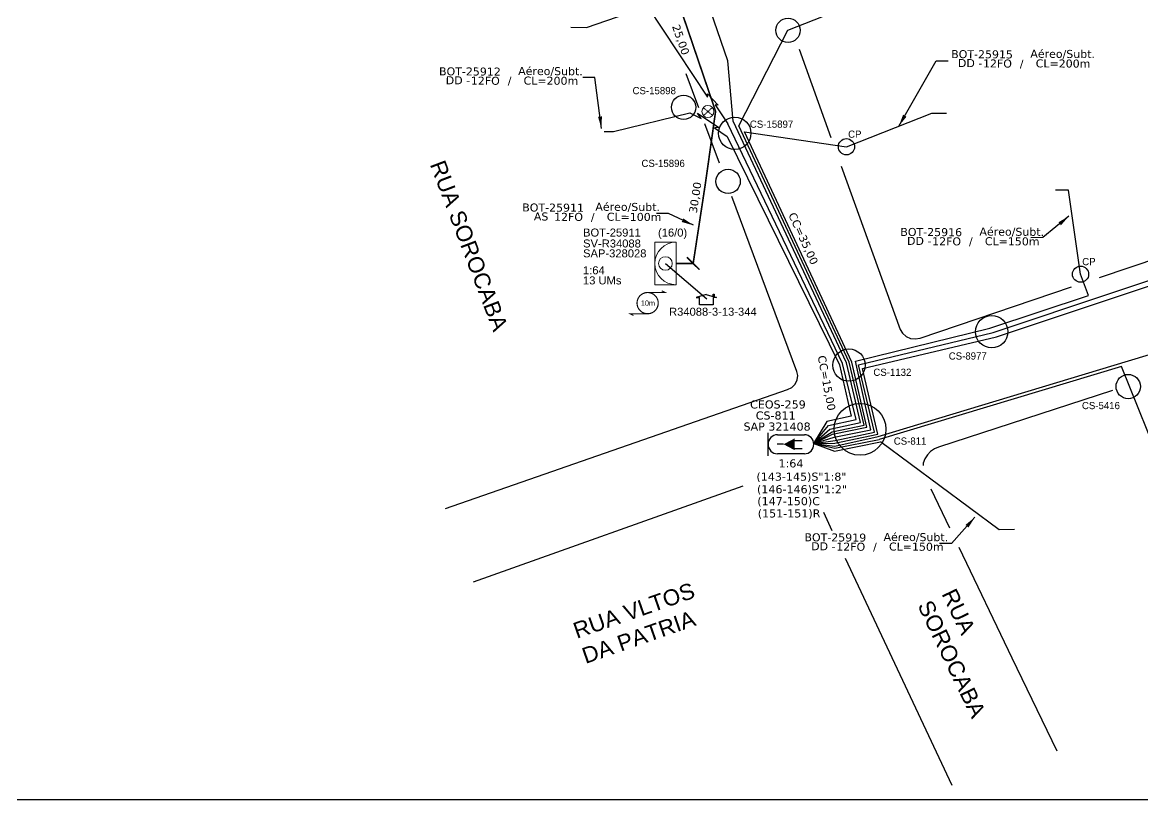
# Model space of a CAD drawing. Header units: metres. Extents: x -1286 to -445, y -500 to 94.
# Drawn here: x -930.6 to -650.6, y -499.8 to -305.6 of the extents above; entities that cross this region are included whole.
import ezdxf
from ezdxf.enums import TextEntityAlignment as Align

# ---------------------------------------------------------------- set-up
doc = ezdxf.new("R2010")
doc.units = ezdxf.units.M
doc.linetypes.add('PHANTOM2', pattern=[1.25, 0.625, -0.125, 0.125, -0.125, 0.125, -0.125])
for name, color, linetype in [('10.1-Caixas Subterrâneas', 5, 'Continuous'), ('20.4-CEOS', 1, 'Continuous'), ('CAP a instalar', 1, 'Continuous'), ('celulas gpon', 7, 'Continuous'), ('Folga', 1, 'Continuous'), ('label_cabos', 7, 'Continuous'), ('Legenda', 1, 'Continuous'), ('locais legendas', 7, 'Continuous'), ('QUADRA', 7, 'Continuous')]:
    doc.layers.add(name, color=color, linetype=linetype)
for name, color, linetype, lineweight in [('10.4-Postes', 1, 'Continuous', 0), ("20.0-LEGENDA DOS CDO'S", 1, 'Continuous', 0), ('20.1-CDO_INTERIOR', 1, 'Continuous', 0), ('20.6-CORDOALHA_SUPORTE', 7, 'Continuous', 25), ('Segmento Logradouro Texto', 238, 'Continuous', 0)]:
    doc.layers.add(name, color=color, linetype=linetype, lineweight=lineweight)
doc.layers.add('EXTRA', color=50, linetype='Continuous', plot=False)
doc.styles.add('ARIAL', font='arial.ttf')
doc.styles.add('DIGICADE', font='arial.ttf')
doc.styles.add('siredit', font='verdana.ttf')
doc.linetypes.add('FENCELINE1', pattern='A,0.25,-0.1,[133,ltypeshp.shx,S=0.1,R=0,X=-0.1,Y=0],-0.1,1', length=1.45)
doc.dimstyles.new('CC', dxfattribs={"dimtxt": 0.8, "dimasz": 2, "dimexe": 0.18, "dimexo": 0.0625, "dimgap": 0.09, "dimtad": 0, "dimdec": 0, "dimrnd": 1, "dimzin": 0, "dimdsep": 46, "dimtxsty": 'siredit', "dimblk": 'NONE', "dimcen": 0, "dimse1": 1, "dimse2": 1, "dimsd1": 1, "dimsd2": 1, "dimclrt": 7, "dimadec": 0, "dimazin": 0, "dimtfac": 1, "dimtdec": 0, "dimtofl": 0, "dimtmove": 0, "dimatfit": 3, "dimfxl": 0, "dimtolj": 1, "dimtzin": 0, "dimarcsym": 0})

# ---------------------------------------------------------------- blocks, each defined once
blk = doc.blocks.new('MANHOLE_MS')
at = {"linetype": 'Continuous'}
blk.add_circle((-0.00000001, 0), 0.00001012, dxfattribs=at)
blk = doc.blocks.new('SURVEY_SURVEY')
for p, q in [((0, 0.0000127), (-0.0000126, 0.000009)), ((-0.0000126, 0.000009), (-0.0000086, 0.000009)), ((-0.0000086, 0), (-0.0000086, 0.000009)), ((0.0000086, 0), (-0.0000086, 0)), ((0, 0.0000127), (0.0000126, 0.000009)), ((0.0000084, 0.0000132), (0.0000098, 0.0000132)), ((0.0000084, 0.0000103), (0.0000084, 0.0000132)), ((0.0000126, 0.000009), (0.0000086, 0.000009)), ((0.0000086, 0.000009), (0.0000086, 0)), ((0.0000098, 0.0000132), (0.0000098, 0.0000099))]:
    blk.add_line(p, q)
blk = doc.blocks.new('LEGENDA DOS CABOS')
at = {"layer": 'EXTRA', "color": 0, "style": 'siredit'}
for tag, p in [('ID', (4.6, 0.97)), ('XX', (9.03, 0.97))]:
    blk.add_attdef(tag, text='', height=0.48, rotation=359.69, dxfattribs=at).set_placement(p, align=Align.MIDDLE_CENTER)
at = {"layer": 'Legenda', "color": 0, "style": 'siredit'}
for tag, p in [('TIPO_CABO', (1.31, 0)), ('CABO', (4.69, -0.05)), ('/', (6.81, -0.05)), ('METROS', (10.03, -0.05))]:
    blk.add_attdef(tag, text='', height=0.8, rotation=359.69, dxfattribs=at).set_placement(p, align=Align.MIDDLE_CENTER)
blk = doc.blocks.new('_None')
blk = doc.blocks.new('A$C07E14978')
at = {"layer": 'Folga', "color": 0, "const_width": 0.146}
blk.add_lwpolyline([(2.23, 2.92, 1.000012), (2.23, 0.28, 0.999978)], format="xyb", close=True, dxfattribs=at)
at = {"layer": 'Folga', "color": 0, "const_width": 0.137}
for points in [[(2.23, 2.92), (4.42, 2.92), (3.98, 3.13)], [(2.23, 0.28), (0.03, 0.28), (0.47, 0.06)]]:
    blk.add_lwpolyline(points, dxfattribs=at)
at = {"layer": 'Folga', "color": 0}
blk.add_text('10m', height=0.659, dxfattribs=at).set_placement((1.38, 1.27))

msp = doc.modelspace()

# ---------------------------------------------------------------- linework, layer by layer
msp.add_lwpolyline([(-1286.07, -499.81), (-445.07, -499.81), (-445.07, 94.19), (-1286.07, 94.19)], close=True)
at = {"color": 4}
msp.add_lwpolyline([(-769.83, -365.81), (-759.45, -374.63)], dxfattribs=at)
at = {"color": 7, "const_width": 0.4}
msp.add_lwpolyline([(-764.47, -364.27), (-761.32, -367.35)], dxfattribs=at)
at = {"layer": '10.4-Postes', "color": 1, "linetype": 'PHANTOM2'}
for points in [[(-760.38, -326.88), (-758.03, -328.79)], [(-758.1, -326.81), (-760.31, -328.86)]]:
    msp.add_lwpolyline(points, dxfattribs=at)
at = {"layer": '10.4-Postes', "color": 1}
msp.add_circle((-759.21, -327.83), 1.51, dxfattribs=at)
msp.add_circle((-759.21, -327.83), 1.51, dxfattribs=at)
at = {"layer": '20.1-CDO_INTERIOR', "color": 1, "lineweight": 18}
msp.add_lwpolyline([(-772.48, -371.13), (-772.49, -360.5), (-767.17, -360.5), (-767.17, -371.12)], close=True, dxfattribs=at)
msp.add_circle((-769.83, -365.81), 1.7, dxfattribs=at)
msp.add_arc((-767.17, -365.81), 5.31, 90.0276, 270.0276, dxfattribs=at)
at = {"layer": '20.4-CEOS', "color": 5}
for p, q in [((-741.81, -408.62), (-735.12, -408.62)), ((-735.12, -413.38), (-741.81, -413.38))]:
    msp.add_line(p, q, dxfattribs=at)
for points in [[(-744.19, -413.87), (-744.19, -408.13)], [(-740.31, -411), (-741.92, -411)], [(-737.67, -410.05), (-735.64, -410.05)], [(-737.67, -412.04), (-735.64, -412.04)]]:
    msp.add_lwpolyline(points, dxfattribs=at)
msp.add_lwpolyline([(-740.31, -411, 0, 2.94, 0), (-737.55, -411, 2.94, 2.94, 0)], format="xyseb", dxfattribs=at)
for centre, start, end in [((-741.81, -411), 90, 270), ((-735.12, -411), 270, 90)]:
    msp.add_arc(centre, 2.38, start, end, dxfattribs=at)
at = {"layer": 'CAP a instalar', "color": 170, "ltscale": 50}
for points in [[(-754.23, -315.13), (-777.22, -248.36)], [(-732.75, -410.76), (-728.72, -407.19), (-721.08, -405.57), (-724.56, -390.67), (-752.92, -330.26), (-754.23, -315.13)]]:
    msp.add_lwpolyline(points, dxfattribs=at)
at = {"layer": 'CAP a instalar', "color": 1, "linetype": 'FENCELINE1', "ltscale": 5, "const_width": 0.4}
msp.add_lwpolyline([(-784.12, -251.6), (-784.29, -255.58), (-769.23, -292.76), (-757.3, -327.78), (-759.82, -345.63), (-762.9, -365.81), (-767.17, -365.81)], dxfattribs=at)
at = {"layer": 'CAP a instalar', "color": 8, "ltscale": 50}
for points in [[(-739.24, -307.47), (-715.28, -297.99), (-712.93, -297.99)], [(-793.45, -306.72), (-789.59, -306.8), (-774.3, -301.59), (-759.3, -324.25), (-759.34, -323.37), (-756.65, -326.28), (-757.43, -326.2), (-754.27, -330.87)], [(-751.5, -331.39), (-739.24, -307.47)], [(-785.15, -332.82), (-782.82, -332.82), (-763.72, -328.18), (-760.9, -329.55), (-761.78, -328.26), (-756.51, -331.86), (-757.59, -331.89), (-754.41, -334.04), (-726.37, -391.11), (-723.39, -403.98), (-729.49, -405.27), (-732.83, -410.81)], [(-750.04, -332.92), (-724.59, -336.64), (-703.25, -328.22), (-699.6, -328.22)], [(-732.83, -410.81), (-729.05, -406.29), (-722.17, -404.78), (-725.57, -390.83), (-754.27, -330.87)], [(-732.83, -410.81), (-728.2, -407.88), (-720.18, -406.19), (-723.89, -390.47), (-751.5, -331.39)], [(-732.75, -410.77), (-728.04, -408.49), (-719.46, -406.7), (-723.24, -390.44), (-750.04, -332.92)]]:
    msp.add_lwpolyline(points, dxfattribs=at)
at = {"layer": 'CAP a instalar', "color": 7, "ltscale": 50}
for points in [[(-720.62, -392.09), (-687.06, -384.11), (-571.19, -345.45), (-572.11, -312.53), (-575.96, -312.22)], [(-721.59, -391.17), (-687.92, -383.05), (-597.16, -352.74), (-572.06, -344.61), (-600.28, -350.17)], [(-722.34, -390.24), (-688.73, -381.97), (-664.08, -373.84), (-666.08, -368.49), (-669.09, -347.45), (-672.32, -347.51)], [(-716.63, -409.09), (-590.73, -371.02), (-554.8, -367.32), (-547.4, -388.17), (-543.77, -388.17)], [(-732.75, -410.77), (-727.69, -409.26), (-718.51, -407.37), (-722.34, -390.24)], [(-732.75, -410.77), (-727.42, -410.02), (-717.55, -407.96), (-721.59, -391.16)], [(-642.31, -418.35), (-645.13, -418.24), (-655.87, -391.58), (-716.4, -409.77)], [(-732.75, -410.77), (-727.49, -410.74), (-716.71, -408.51), (-720.62, -392.09)], [(-732.75, -410.77), (-727.46, -411.43), (-716.63, -409.09)], [(-732.75, -410.77), (-727.48, -412.01), (-716.4, -409.77)], [(-732.75, -410.77), (-727.56, -412.7), (-716.11, -410.36)], [(-682.62, -432.33), (-686.46, -432.36), (-716.11, -410.36)]]:
    msp.add_lwpolyline(points, dxfattribs=at)
at = {"layer": 'QUADRA', "color": 4}
for points in [[(-736.45, -312.24), (-728.49, -334.29)], [(-761.48, -326.91), (-764.65, -318.39)], [(-756.34, -340.73), (-759.99, -330.92)], [(-725.9, -341.49), (-711.17, -382.29), (-710.59, -383.27), (-709.7, -384.06), (-708.61, -384.53), (-707.39, -384.68), (-706.17, -384.45), (-668.35, -371.69)], [(-824.83, -427.03), (-739.3, -397.34), (-738.25, -396.78), (-737.43, -395.94), (-736.91, -394.91), (-736.77, -393.79), (-736.98, -392.8), (-753.24, -349.07)], [(-661.36, -369.34), (-607.66, -351.22)], [(-658.07, -397.54), (-701.59, -411.72), (-702.58, -412.13), (-703.56, -412.81), (-704.37, -413.65), (-704.98, -414.63), (-705.38, -415.7), (-705.44, -416.27)], [(-750.52, -421.47), (-817.9, -445.44)], [(-703.5, -422.16), (-698.83, -431.87)], [(-728.15, -432.6), (-730.27, -428.07)], [(-696.52, -436.68), (-683.22, -464.35), (-671.98, -487.63)], [(-698.2, -496.29), (-724.87, -439.57)]]:
    msp.add_lwpolyline(points, dxfattribs=at)

# ---------------------------------------------------------------- block references
at = {"color": 7, "xscale": 200000, "yscale": 200000, "zscale": 200000}
msp.add_blockref('SURVEY_SURVEY', (-759.62, -376.12), dxfattribs=at)
at = {"layer": '10.1-Caixas Subterrâneas'}
for p, xscale, yscale, zscale in [((-739.19, -307.54), 300000.0000000002, 300000.0000000002, 300000.0000000002), ((-765.3, -326.77), 300000.0000000002, 300000.0000000002, 300000.0000000002), ((-752.5, -333.27), 400000, 400000, 400000), ((-724.59, -336.64), 200000, 200000, 200000), ((-754.17, -345.3), 300000.0000000002, 300000.0000000002, 300000.0000000002)]:
    msp.add_blockref('MANHOLE_MS', p, dxfattribs=dict(at, xscale=xscale, yscale=yscale, zscale=zscale))
at = {"layer": '10.1-Caixas Subterrâneas', "color": 30}
for p, xscale, yscale, zscale in [((-666.08, -368.49), 200000, 200000, 200000), ((-688.28, -382.87), 400000, 400000, 400000), ((-723.97, -391.21), 400000, 400000, 400000), ((-654.17, -396.57), 299999.9999999998, 299999.9999999998, 299999.9999999998), ((-721.2, -407.26), 640000, 640000, 640000)]:
    msp.add_blockref('MANHOLE_MS', p, dxfattribs=dict(at, xscale=xscale, yscale=yscale, zscale=zscale))
at = {"layer": 'Folga', "xscale": 2.006958307478562, "yscale": 2.006958307478562, "zscale": 2.006958307478562}
msp.add_blockref('A$C07E14978', (-778.76, -378.93), dxfattribs=at)
at = {"layer": 'label_cabos', "color": 0, "lineweight": 0}
ref = msp.add_blockref('LEGENDA DOS CABOS', (-699.17, -316.77), dxfattribs=dict(at, xscale=2, yscale=2, zscale=2))
ref.add_attrib('ID', 'BOT-25915', dxfattribs={"color": 0, "height": 2, "rotation": 359.69, "style": 'siredit'}).set_placement((-690.7, -313.52), align=Align.MIDDLE_CENTER)
ref.add_attrib('CABO', '12FO', dxfattribs={"color": 0, "height": 2, "rotation": 359.69, "style": 'siredit'}).set_placement((-686.85, -315.83), align=Align.MIDDLE_CENTER)
ref.add_attrib('METROS', 'CL=200m', dxfattribs={"color": 0, "height": 2, "rotation": 359.69, "style": 'siredit'}).set_placement((-670.46, -315.83), align=Align.MIDDLE_CENTER)
ref.add_attrib('XX', 'Aéreo/Subt.', dxfattribs={"color": 0, "height": 2, "rotation": 359.69, "style": 'siredit'}).set_placement((-670.56, -313.43), align=Align.MIDDLE_CENTER)
ref.add_attrib('/', '/', dxfattribs={"color": 0, "height": 2, "rotation": 359.69, "style": 'siredit'}).set_placement((-680.79, -315.83), align=Align.MIDDLE_CENTER)
ref.add_attrib('TIPO_CABO', 'DD -', dxfattribs={"color": 0, "height": 2, "rotation": 359.69, "style": 'siredit'}).set_placement((-693.69, -315.73), align=Align.MIDDLE_CENTER)
ref = msp.add_blockref('LEGENDA DOS CABOS', (-827.18, -321.08), dxfattribs=dict(at, xscale=2, yscale=2, zscale=2))
ref.add_attrib('ID', 'BOT-25912', dxfattribs={"color": 0, "height": 2, "rotation": 359.69, "style": 'siredit'}).set_placement((-818.7, -317.82), align=Align.MIDDLE_CENTER)
ref.add_attrib('CABO', '12FO', dxfattribs={"color": 0, "height": 2, "rotation": 359.69, "style": 'siredit'}).set_placement((-814.85, -320.13), align=Align.MIDDLE_CENTER)
ref.add_attrib('METROS', 'CL=200m', dxfattribs={"color": 0, "height": 2, "rotation": 359.69, "style": 'siredit'}).set_placement((-798.46, -320.13), align=Align.MIDDLE_CENTER)
ref.add_attrib('XX', 'Aéreo/Subt.', dxfattribs={"color": 0, "height": 2, "rotation": 359.69, "style": 'siredit'}).set_placement((-798.56, -317.73), align=Align.MIDDLE_CENTER)
ref.add_attrib('/', '/', dxfattribs={"color": 0, "height": 2, "rotation": 359.69, "style": 'siredit'}).set_placement((-808.79, -320.13), align=Align.MIDDLE_CENTER)
ref.add_attrib('TIPO_CABO', 'DD -', dxfattribs={"color": 0, "height": 2, "rotation": 359.69, "style": 'siredit'}).set_placement((-821.7, -320.03), align=Align.MIDDLE_CENTER)
ref = msp.add_blockref('LEGENDA DOS CABOS', (-711.89, -361.22), dxfattribs=dict(at, xscale=2, yscale=2, zscale=2))
ref.add_attrib('ID', 'BOT-25916', dxfattribs={"color": 0, "height": 2, "rotation": 359.69, "style": 'siredit'}).set_placement((-703.41, -357.96), align=Align.MIDDLE_CENTER)
ref.add_attrib('CABO', '12FO', dxfattribs={"color": 0, "height": 2, "rotation": 359.69, "style": 'siredit'}).set_placement((-699.56, -360.27), align=Align.MIDDLE_CENTER)
ref.add_attrib('METROS', 'CL=150m', dxfattribs={"color": 0, "height": 2, "rotation": 359.69, "style": 'siredit'}).set_placement((-683.17, -360.27), align=Align.MIDDLE_CENTER)
ref.add_attrib('XX', 'Aéreo/Subt.', dxfattribs={"color": 0, "height": 2, "rotation": 359.69, "style": 'siredit'}).set_placement((-683.28, -357.87), align=Align.MIDDLE_CENTER)
ref.add_attrib('/', '/', dxfattribs={"color": 0, "height": 2, "rotation": 359.69, "style": 'siredit'}).set_placement((-693.51, -360.27), align=Align.MIDDLE_CENTER)
ref.add_attrib('TIPO_CABO', 'DD -', dxfattribs={"color": 0, "height": 2, "rotation": 359.69, "style": 'siredit'}).set_placement((-706.41, -360.17), align=Align.MIDDLE_CENTER)
ref = msp.add_blockref('LEGENDA DOS CABOS', (-735.85, -437.54), dxfattribs=dict(at, xscale=2, yscale=2, zscale=2))
ref.add_attrib('ID', 'BOT-25919', dxfattribs={"color": 0, "height": 2, "rotation": 359.69, "style": 'siredit'}).set_placement((-727.37, -434.28), align=Align.MIDDLE_CENTER)
ref.add_attrib('CABO', '12FO', dxfattribs={"color": 0, "height": 2, "rotation": 359.69, "style": 'siredit'}).set_placement((-723.52, -436.59), align=Align.MIDDLE_CENTER)
ref.add_attrib('METROS', 'CL=150m', dxfattribs={"color": 0, "height": 2, "rotation": 359.69, "style": 'siredit'}).set_placement((-707.13, -436.59), align=Align.MIDDLE_CENTER)
ref.add_attrib('XX', 'Aéreo/Subt.', dxfattribs={"color": 0, "height": 2, "rotation": 359.69, "style": 'siredit'}).set_placement((-707.24, -434.19), align=Align.MIDDLE_CENTER)
ref.add_attrib('/', '/', dxfattribs={"color": 0, "height": 2, "rotation": 359.69, "style": 'siredit'}).set_placement((-717.47, -436.59), align=Align.MIDDLE_CENTER)
ref.add_attrib('TIPO_CABO', 'DD -', dxfattribs={"color": 0, "height": 2, "rotation": 359.69, "style": 'siredit'}).set_placement((-730.37, -436.5), align=Align.MIDDLE_CENTER)

# ---------------------------------------------------------------- texts
at = {"color": 7, "style": 'ARIAL'}
msp.add_text('R34088-3-13-344', height=2, dxfattribs=at).set_placement((-768.93, -378.87))
at = {"layer": "20.0-LEGENDA DOS CDO'S", "color": 1, "style": 'ARIAL'}
for s, p in [('BOT-25911', (-790.43, -359.08)), ('SV-R34088', (-790.42, -361.81)), ('SAP-328028', (-790.43, -364.28)), ('1:64', (-790.45, -368.51)), ('13 UMs', (-790.45, -371.04))]:
    msp.add_text(s, height=2, rotation=359.9724, dxfattribs=at).set_placement(p)
msp.add_text('        (16/0)', height=2, rotation=359.9724, dxfattribs=at).set_placement((-771.15, -359.09), align=Align.CENTER)
at = {"layer": '20.4-CEOS', "color": 5, "style": 'siredit'}
for s, p in [('CEOS-259', (-741.72, -400.03)), ('CS-811', (-742.28, -402.79)), ('SAP 321408', (-741.93, -405.56)), ('1:64', (-738.46, -414.77))]:
    msp.add_text(s, height=2.019, dxfattribs=at).set_placement(p, align=Align.TOP_CENTER)
for s, height, p in [('(143-145)S"1:8"', 2.0194, (-747.09, -420.1)), ('(146-146)S"1:2"', 2.0194, (-746.95, -423.25)), ('(147-150)C', 2.019, (-746.88, -426.23)), ('(151-151)R', 2.019, (-746.76, -429.29))]:
    msp.add_text(s, height=height, dxfattribs=at).set_placement(p)
at = {"layer": '20.6-CORDOALHA_SUPORTE', "color": 0, "style": 'siredit'}
msp.add_text('25,00', height=2, rotation=289.2756, dxfattribs=at).set_placement((-768.23, -306.51))
msp.add_text('30,00', height=2, rotation=81.3275, dxfattribs=at).set_placement((-762.4, -349.33), align=Align.MIDDLE_CENTER)
at = {"layer": 'celulas gpon', "style": 'siredit'}
for s, rotation, p in [('CC=35,00', 294.5351, (-739.17, -353.63)), ('CC=15,00', 280.5583, (-731.79, -388.99))]:
    msp.add_text(s, height=2, rotation=rotation, dxfattribs=at).set_placement(p)
at = {"layer": 'label_cabos', "color": 0, "style": 'siredit'}
for s, p in [('BOT-25911', (-797.91, -351.85)), ('Aéreo/Subt.', (-779.28, -351.67)), ('AS', (-800.91, -354.06)), ('12FO', (-794.06, -354.16)), ('/', (-788, -354.16)), ('CL=100m', (-777.67, -354.16))]:
    msp.add_text(s, height=2, rotation=359.69, dxfattribs=at).set_placement(p, align=Align.MIDDLE_CENTER)
at = {"layer": 'locais legendas', "color": 170}
for s, p in [('CS-15898', (-778.05, -323.51)), ('CS-15897', (-748.73, -331.89)), ('CP', (-724.18, -334.39)), ('CS-15896', (-775.83, -341.69)), ('CP', (-665.67, -366.25)), ('CS-8977', (-699.03, -389.83)), ('CS-1132', (-717.87, -393.9)), ('CS-5416', (-665.74, -402.22)), ('CS-811', (-712.77, -411.1))]:
    msp.add_text(s, height=1.8, dxfattribs=at).set_placement(p)
at = {"layer": 'Segmento Logradouro Texto', "color": 5, "linetype": 'Continuous', "char_height": 4, "attachment_point": 1, "style": 'DIGICADE'}
for s, insert, width, rotation in [('\\fArial|b0|i0|c0|p34;\\W1.0000000000;\\T1.0000000000;\\o\\lRUA SOROCABA', (-825.03, -339.61), 48.5181, 290.764), ('\\fArial|b0|i0|c0|p34;\\W1.0000000000;\\T1.0000000000;\\o\\lRUA VLTOS DA PATRIA', (-793.32, -455.84), 31.9263, 19.2087), ('\\fArial|b0|i0|c0|p34;\\W1.0000000000;\\T1.0000000000;\\o\\lRUA VLTOS DA PATRIA', (-793.32, -455.84), 31.9263, 19.2087), ('\\fArial|b0|i0|c0|p34;\\W1.0000000000;\\T1.0000000000;\\o\\lRUA SOROCABA', (-697.29, -446.64), 23.0764, 295.623)]:
    msp.add_mtext(s, dxfattribs=dict(at, insert=insert, width=width, rotation=rotation))

# ---------------------------------------------------------------- leaders
at = {"layer": 'label_cabos'}
for points in [[(-711.51, -331.48), (-702.14, -315.18), (-699.14, -315.17)], [(-785.81, -332.08), (-787.47, -319.32), (-790.47, -319.31)], [(-762.84, -356.27), (-769.09, -353.34), (-772.09, -353.35)], [(-668.99, -353.99), (-675.5, -359.35), (-678.5, -359.37)], [(-692.48, -429.23), (-698.33, -435.79), (-701.33, -435.81)]]:
    msp.add_leader(points, dimstyle='CC', override={"dimasz": 3, "dimgap": 0.09, "dimtad": 0}, dxfattribs=at)

doc.saveas('drawing.dxf')
